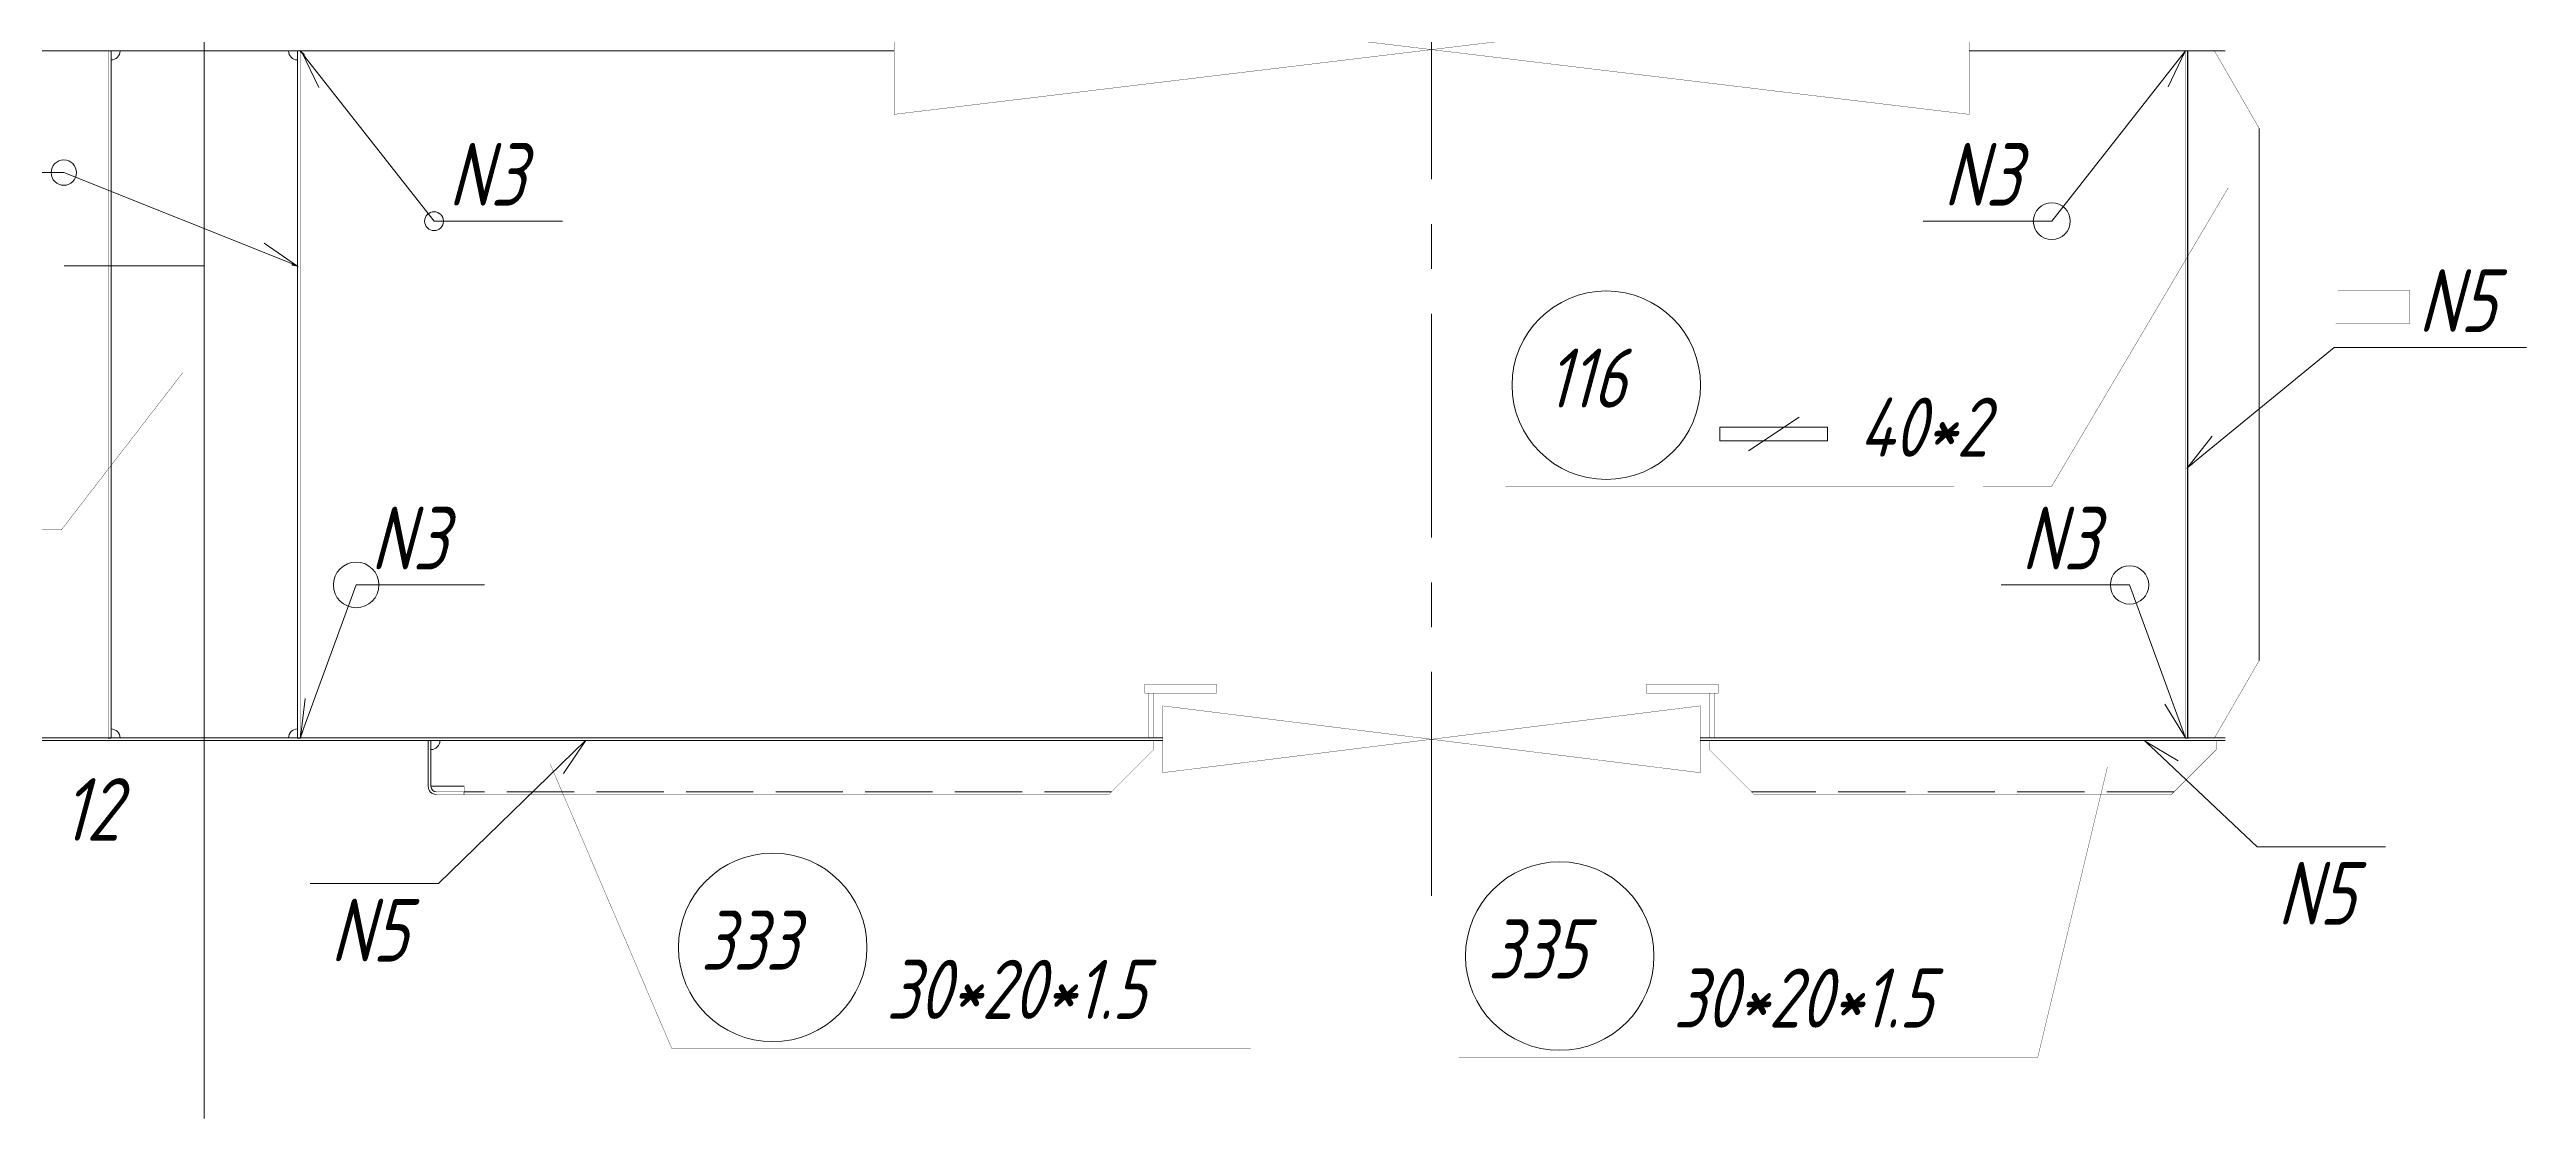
# Model space of a CAD drawing. Header units: millimetres. Extents: x 77380 to 135900, y -26587 to 17301.
# Drawn here: x 132278 to 133660, y 2716 to 3312 of the extents above; entities that cross this region are included whole.
import ezdxf

# ---------------------------------------------------------------- set-up
doc = ezdxf.new("R2010")
doc.units = ezdxf.units.MM
for name, pattern in [('K5LT32768', [0]), ('K5LT32772', [0]), ('K5LT32773', [50, 37.5, -12.5]), ('K5LT32776', [0]), ('K5LT32780', [0]), ('K5LT32781', [0]), ('K5LT32785', [200, 125, -25, 25, -25]), ('K5LT32810', [0]), ('K5LT32835', [0]), ('K5LT_THIN', [0])]:
    doc.linetypes.add(name, pattern=pattern)
doc.styles.add('KTEXTSTYLE', font='GOST_AU.SHX', dxfattribs={"width": 0.96, "height": 5})

# ---------------------------------------------------------------- blocks, each defined once
blk = doc.blocks.new('U312')
at = {"color": 7, "linetype": 'K5LT_THIN', "lineweight": 18}
for p, q in [((131740.8, 17873.7), (131871.3, 17821.6)), ((131871.3, 17821.6), (131867.5, 17823.1))]:
    blk.add_line(p, q, dxfattribs=at)
at = {"color": 7, "linetype": 'K5LT32835', "lineweight": 18}
for p, q in [((131868.3, 17822.1), (131868.2, 17822.1)), ((131868.3, 17822.4), (131868.8, 17822.6)), ((131868.3, 17822.3), (131868.9, 17822.5)), ((131868.3, 17822.2), (131869, 17822.5)), ((131868.3, 17822.1), (131869, 17822.5)), ((131868.5, 17822.1), (131868.3, 17822.4)), ((131868.4, 17822.1), (131868.3, 17822.3)), ((131868.3, 17822.1), (131868.3, 17822.2)), ((131868.4, 17822.6), (131868.5, 17822.7)), ((131868.4, 17822.5), (131868.6, 17822.6)), ((131868.4, 17822.4), (131868.7, 17822.6)), ((131868.6, 17822.1), (131868.4, 17822.6)), ((131868.7, 17822), (131868.4, 17822.6)), ((131868.6, 17822.1), (131868.4, 17822.5)), ((131868.4, 17822.1), (131869.1, 17822.4)), ((131868.5, 17822.7), (131868.5, 17822.7)), ((131868.8, 17822), (131868.5, 17822.7)), ((131868.5, 17822.1), (131869.2, 17822.4)), ((131868.9, 17822), (131868.6, 17822.6)), ((131868.6, 17822.1), (131869.3, 17822.4)), ((131868.9, 17822), (131868.7, 17822.6)), ((131868.7, 17822), (131869.4, 17822.3)), ((131869, 17822), (131868.8, 17822.6)), ((131869.1, 17822), (131868.8, 17822.5)), ((131868.8, 17822), (131869.5, 17822.3)), ((131869.2, 17822), (131868.9, 17822.5)), ((131869.2, 17821.9), (131869, 17822.5)), ((131869, 17822), (131869.5, 17822.3)), ((131869.3, 17821.9), (131869.1, 17822.4)), ((131869.1, 17822), (131869.6, 17822.2)), ((131869.4, 17821.9), (131869.2, 17822.4)), ((131869.2, 17822), (131869.7, 17822.2)), ((131869.5, 17821.9), (131869.3, 17822.4)), ((131869.5, 17821.9), (131869.3, 17822.3)), ((131869.3, 17821.9), (131869.8, 17822.2)), ((131869.6, 17821.9), (131869.4, 17822.3)), ((131869.4, 17821.9), (131869.9, 17822.1)), ((131869.7, 17821.9), (131869.5, 17822.3)), ((131869.5, 17821.9), (131870, 17822.1)), ((131869.8, 17821.8), (131869.6, 17822.2)), ((131869.6, 17821.9), (131870, 17822.1)), ((131869.8, 17821.8), (131869.7, 17822.2)), ((131869.7, 17821.9), (131870.1, 17822)), ((131869.9, 17821.8), (131869.8, 17822.2)), ((131870, 17821.8), (131869.8, 17822.1)), ((131870.1, 17821.8), (131869.9, 17822.1)), ((131869.9, 17821.8), (131870.2, 17822)), ((131870.1, 17821.8), (131870, 17822.1)), ((131870, 17821.8), (131870.3, 17822)), ((131870.2, 17821.8), (131870.1, 17822)), ((131870.1, 17821.8), (131870.4, 17821.9)), ((131870.3, 17821.8), (131870.2, 17822)), ((131870.2, 17821.8), (131870.5, 17821.9)), ((131870.4, 17821.7), (131870.3, 17822)), ((131870.3, 17821.7), (131870.6, 17821.9)), ((131870.4, 17821.7), (131870.3, 17821.9)), ((131870.5, 17821.7), (131870.4, 17821.9)), ((131870.4, 17821.7), (131870.6, 17821.8)), ((131870.6, 17821.7), (131870.5, 17821.9)), ((131870.5, 17821.7), (131870.7, 17821.8)), ((131870.6, 17821.7), (131870.8, 17821.8)), ((131870.7, 17821.7), (131870.6, 17821.8)), ((131870.7, 17821.7), (131870.7, 17821.8)), ((131870.8, 17821.7), (131870.8, 17821.8)), ((131870.8, 17821.7), (131870.9, 17821.7)), ((131870.9, 17821.6), (131870.8, 17821.7)), ((131870.9, 17821.6), (131871, 17821.7)), ((131871, 17821.6), (131870.9, 17821.7)), ((131871, 17821.6), (131871.1, 17821.7)), ((131871, 17821.6), (131871, 17821.7)), ((131871.1, 17821.6), (131871.1, 17821.6)), ((131871.1, 17821.6), (131871.1, 17821.6)), ((131871.2, 17821.6), (131871.2, 17821.6)), ((131871.2, 17821.6), (131871.2, 17821.6))]:
    blk.add_line(p, q, dxfattribs=at)
at = {"color": 7, "linetype": 'K5LT32835', "const_width": 0.18}
blk.add_lwpolyline([(131868.5, 17822.7), (131871.3, 17821.6), (131868.2, 17822.1)], close=True, dxfattribs=at)
blk = doc.blocks.new('U314')
at = {"color": 7, "linetype": 'K5LT_THIN', "lineweight": 18}
for p, q in [((133008, 17776.1), (132926, 17708.9)), ((132926, 17708.9), (132929.1, 17711.4))]:
    blk.add_line(p, q, dxfattribs=at)
at = {"color": 7, "linetype": 'K5LT32835', "lineweight": 18}
for p, q in [((132926.8, 17709.8), (132926.7, 17709.4)), ((132926.8, 17709.9), (132926.8, 17709.5)), ((132926.8, 17709.9), (132927.2, 17709.8)), ((132926.8, 17709.8), (132927.1, 17709.8)), ((132927, 17710), (132926.9, 17709.6)), ((132926.9, 17710), (132926.9, 17709.6)), ((132926.9, 17710), (132927.3, 17709.9)), ((132926.9, 17709.9), (132927.3, 17709.9)), ((132927.1, 17710.1), (132927, 17709.7)), ((132927, 17710.1), (132927.5, 17710)), ((132927, 17710), (132927.4, 17710)), ((132927.1, 17710.2), (132927.1, 17709.7)), ((132927.1, 17710.2), (132927.6, 17710.2)), ((132927.1, 17710.1), (132927.5, 17710.1)), ((132927.3, 17710.4), (132927.2, 17709.8)), ((132927.2, 17710.3), (132927.2, 17709.8)), ((132927.2, 17710.3), (132927.7, 17710.3)), ((132927.2, 17710.3), (132927.7, 17710.2)), ((132927.3, 17710.5), (132927.3, 17709.9)), ((132927.3, 17710.4), (132927.9, 17710.4)), ((132927.3, 17710.4), (132927.8, 17710.3)), ((132927.5, 17710.7), (132927.4, 17710)), ((132927.4, 17710.6), (132927.4, 17710)), ((132927.4, 17710.6), (132928, 17710.5)), ((132927.4, 17710.5), (132928, 17710.4)), ((132927.6, 17710.7), (132927.5, 17710.1)), ((132927.5, 17710.7), (132928.2, 17710.6)), ((132927.5, 17710.6), (132928.1, 17710.6)), ((132927.7, 17710.9), (132927.6, 17710.2)), ((132927.6, 17710.8), (132927.6, 17710.1)), ((132927.6, 17710.8), (132928.3, 17710.7)), ((132927.6, 17710.7), (132928.2, 17710.7)), ((132927.8, 17711), (132927.7, 17710.2)), ((132927.7, 17710.9), (132928.2, 17710.9)), ((132927.7, 17710.9), (132928.3, 17710.8)), ((132927.9, 17711.2), (132927.8, 17710.4)), ((132927.9, 17711.1), (132927.8, 17710.3)), ((132927.8, 17711.1), (132928.1, 17711.1)), ((132927.8, 17711), (132928.1, 17711)), ((132927.8, 17711), (132928.2, 17710.9)), ((132928, 17711.2), (132927.9, 17710.4)), ((132927.9, 17711.2), (132928, 17711.2)), ((132927.9, 17711.2), (132928, 17711.1)), ((132928, 17711.1), (132928, 17710.5)), ((132928.2, 17711), (132928.1, 17710.6)), ((132928.1, 17711), (132928.1, 17710.5)), ((132928.2, 17710.9), (132928.2, 17710.6)), ((132928.3, 17710.8), (132928.3, 17710.8)), ((132928.3, 17710.8), (132928.3, 17710.7)), ((132926, 17708.9), (132926, 17708.9)), ((132926.1, 17709), (132926.1, 17708.9)), ((132926.1, 17709), (132926.1, 17709)), ((132926.1, 17708.9), (132926.1, 17708.9)), ((132926.3, 17709.2), (132926.2, 17709)), ((132926.2, 17709.1), (132926.2, 17709)), ((132926.2, 17709.1), (132926.3, 17709.1)), ((132926.2, 17709), (132926.2, 17709)), ((132926.3, 17709.3), (132926.5, 17709.2)), ((132926.3, 17709.2), (132926.3, 17709.1)), ((132926.3, 17709.2), (132926.4, 17709.2)), ((132926.3, 17709.1), (132926.4, 17709.1)), ((132926.4, 17709.4), (132926.6, 17709.4)), ((132926.4, 17709.3), (132926.4, 17709.2)), ((132926.4, 17709.3), (132926.6, 17709.3)), ((132926.6, 17709.5), (132926.5, 17709.3)), ((132926.5, 17709.5), (132926.8, 17709.5)), ((132926.5, 17709.4), (132926.5, 17709.2)), ((132926.5, 17709.4), (132926.7, 17709.4)), ((132926.6, 17709.6), (132926.6, 17709.3)), ((132926.6, 17709.6), (132926.9, 17709.6)), ((132926.6, 17709.6), (132926.8, 17709.5)), ((132926.7, 17709.7), (132926.7, 17709.4)), ((132926.7, 17709.7), (132927.1, 17709.7)), ((132926.7, 17709.7), (132927, 17709.6))]:
    blk.add_line(p, q, dxfattribs=at)
at = {"color": 7, "linetype": 'K5LT32835', "const_width": 0.18}
blk.add_lwpolyline([(132928.3, 17710.8), (132926, 17708.9), (132928, 17711.2)], close=True, dxfattribs=at)
blk = doc.blocks.new('U320')
at = {"color": 7, "linetype": 'K5LT_THIN', "lineweight": 18}
for p, q in [((131950, 17476.8), (132032.1, 17556.6)), ((132032.1, 17556.6), (132029.2, 17553.8))]:
    blk.add_line(p, q, dxfattribs=at)
at = {"color": 7, "linetype": 'K5LT32835', "lineweight": 18}
for p, q in [((132029.9, 17554.5), (132029.9, 17554.5)), ((132030.6, 17554.5), (132029.9, 17554.5)), ((132030.6, 17554.5), (132029.9, 17554.5)), ((132030, 17554.5), (132030, 17554.6)), ((132030, 17554.4), (132030, 17554.6)), ((132030.7, 17554.6), (132030, 17554.6)), ((132030.5, 17554.4), (132030, 17554.4)), ((132030.1, 17554.3), (132030.1, 17554.7)), ((132030.7, 17554.7), (132030.1, 17554.7)), ((132030.8, 17554.7), (132030.1, 17554.7)), ((132030.5, 17554.3), (132030.1, 17554.4)), ((132030.5, 17554.3), (132030.1, 17554.3)), ((132030.2, 17554.3), (132030.2, 17554.8)), ((132030.2, 17554.2), (132030.2, 17554.8)), ((132030.8, 17554.8), (132030.2, 17554.8)), ((132030.4, 17554.2), (132030.2, 17554.2)), ((132030.3, 17554.1), (132030.4, 17555)), ((132030.3, 17554.1), (132030.3, 17554.9)), ((132030.8, 17554.9), (132030.3, 17554.9)), ((132030.9, 17554.9), (132030.3, 17554.9)), ((132030.4, 17554.2), (132030.3, 17554.2)), ((132030.3, 17554.1), (132030.3, 17554.1)), ((132030.4, 17554.2), (132030.4, 17555)), ((132030.9, 17555), (132030.4, 17555)), ((132030.5, 17554.3), (132030.5, 17555.1)), ((132030.5, 17554.4), (132030.6, 17555.1)), ((132031, 17555.1), (132030.5, 17555.1)), ((132031, 17555), (132030.5, 17555)), ((132030.6, 17554.5), (132030.6, 17555.2)), ((132031.1, 17555.2), (132030.6, 17555.2)), ((132031.1, 17555.2), (132030.6, 17555.2)), ((132030.7, 17554.6), (132030.7, 17555.3)), ((132030.7, 17554.7), (132030.7, 17555.3)), ((132031.2, 17555.3), (132030.7, 17555.3)), ((132030.8, 17554.8), (132030.8, 17555.4)), ((132031.2, 17555.4), (132030.8, 17555.4)), ((132031.2, 17555.4), (132030.8, 17555.4)), ((132030.9, 17554.9), (132030.9, 17555.5)), ((132030.9, 17555), (132030.9, 17555.5)), ((132031.3, 17555.5), (132030.9, 17555.5)), ((132031, 17555.1), (132031, 17555.6)), ((132031.4, 17555.6), (132031, 17555.6)), ((132031.3, 17555.5), (132031, 17555.5)), ((132031.1, 17555.3), (132031.1, 17555.7)), ((132031.4, 17555.7), (132031.1, 17555.7)), ((132031.1, 17555.2), (132031.1, 17555.6)), ((132031.2, 17555.3), (132031.2, 17555.8)), ((132031.5, 17555.8), (132031.2, 17555.8)), ((132031.5, 17555.7), (132031.2, 17555.7)), ((132031.3, 17555.5), (132031.3, 17555.9)), ((132031.5, 17555.9), (132031.3, 17555.9)), ((132031.3, 17555.4), (132031.3, 17555.8)), ((132031.4, 17555.6), (132031.4, 17556)), ((132031.4, 17555.7), (132031.5, 17556)), ((132031.6, 17556), (132031.4, 17556)), ((132031.6, 17555.9), (132031.4, 17555.9)), ((132031.5, 17555.8), (132031.5, 17556.1)), ((132031.7, 17556), (132031.5, 17556.1)), ((132031.7, 17556.1), (132031.5, 17556.1)), ((132031.6, 17556), (132031.6, 17556.2)), ((132031.8, 17556.2), (132031.6, 17556.2)), ((132031.6, 17555.9), (132031.6, 17556.1)), ((132031.7, 17556.1), (132031.7, 17556.3)), ((132031.8, 17556.3), (132031.7, 17556.3)), ((132031.8, 17556.2), (132031.7, 17556.2)), ((132031.8, 17556.3), (132031.8, 17556.4)), ((132031.9, 17556.4), (132031.8, 17556.4)), ((132031.8, 17556.2), (132031.8, 17556.3)), ((132031.9, 17556.4), (132031.9, 17556.5)), ((132032, 17556.5), (132031.9, 17556.5)), ((132031.9, 17556.4), (132031.9, 17556.4)), ((132032, 17556.6), (132032, 17556.6)), ((132032, 17556.6), (132032, 17556.6)), ((132032, 17556.5), (132032, 17556.5))]:
    blk.add_line(p, q, dxfattribs=at)
at = {"color": 7, "linetype": 'K5LT32835', "const_width": 0.18}
blk.add_lwpolyline([(132029.9, 17554.5), (132032.1, 17556.6), (132030.3, 17554.1)], close=True, dxfattribs=at)
blk = doc.blocks.new('U321')
at = {"color": 7, "linetype": 'K5LT32835', "lineweight": 18}
for p, q in [((132902.1, 17556.6), (132902.1, 17556.6)), ((132902.1, 17556.6), (132902.1, 17556.6)), ((132902.3, 17556.5), (132902.2, 17556.5)), ((132902.2, 17556.5), (132902.2, 17556.5)), ((132902.2, 17556.5), (132902.2, 17556.5)), ((132902.3, 17556.5), (132902.3, 17556.4)), ((132902.3, 17556.5), (132902.3, 17556.4)), ((132902.4, 17556.4), (132902.3, 17556.4)), ((132902.4, 17556.4), (132902.4, 17556.3)), ((132902.6, 17556.3), (132902.4, 17556.3)), ((132902.5, 17556.3), (132902.4, 17556.3)), ((132902.5, 17556.4), (132902.5, 17556.2)), ((132902.5, 17556.3), (132902.5, 17556.2)), ((132902.7, 17556.2), (132902.5, 17556.2)), ((132902.6, 17556.3), (132902.6, 17556.1)), ((132902.8, 17556.2), (132902.6, 17556.2)), ((132902.9, 17556.1), (132902.6, 17556.1)), ((132902.7, 17556.2), (132902.7, 17556)), ((132902.7, 17556.2), (132902.7, 17556.1)), ((132903, 17556), (132902.7, 17556)), ((132902.8, 17556.2), (132902.8, 17555.9)), ((132902.8, 17556.1), (132902.9, 17555.9)), ((132903.1, 17556), (132902.8, 17556)), ((132903.2, 17555.9), (132902.8, 17555.9)), ((132902.9, 17556.1), (132902.9, 17555.8)), ((132903.3, 17555.9), (132902.9, 17555.8)), ((132903, 17556), (132903.1, 17555.7)), ((132903, 17556), (132903, 17555.8)), ((132903.4, 17555.8), (132903, 17555.8)), ((132903.5, 17555.7), (132903, 17555.7)), ((132903.1, 17556), (132903.1, 17555.6)), ((132903.6, 17555.7), (132903.1, 17555.7)), ((132903.7, 17555.6), (132903.1, 17555.6)), ((132903.2, 17555.9), (132903.2, 17555.5)), ((132903.2, 17555.9), (132903.2, 17555.6)), ((132903.8, 17555.6), (132903.2, 17555.5)), ((132903.3, 17555.8), (132903.3, 17555.4)), ((132903.9, 17555.5), (132903.3, 17555.5)), ((132904, 17555.4), (132903.3, 17555.4)), ((132903.4, 17555.8), (132903.4, 17555.3)), ((132903.4, 17555.8), (132903.4, 17555.4)), ((132904.1, 17555.4), (132903.4, 17555.4)), ((132903.5, 17555.7), (132903.5, 17555.3)), ((132904.3, 17555.3), (132903.5, 17555.2)), ((132904.2, 17555.3), (132903.5, 17555.3)), ((132903.6, 17555.7), (132903.6, 17555.2)), ((132903.6, 17555.6), (132903.6, 17555.1)), ((132904.3, 17555.2), (132903.6, 17555.2)), ((132903.7, 17555.6), (132903.7, 17555.1)), ((132904.5, 17555.1), (132903.7, 17555)), ((132904.4, 17555.1), (132903.7, 17555.1)), ((132903.8, 17555.6), (132903.8, 17555)), ((132903.8, 17555.5), (132903.8, 17555)), ((132904.6, 17555), (132903.8, 17555)), ((132903.9, 17555.5), (132903.9, 17554.9)), ((132903.9, 17555.4), (132904, 17554.8)), ((132904.6, 17554.9), (132903.9, 17554.9)), ((132904.6, 17554.9), (132903.9, 17554.9)), ((132904, 17555.4), (132904, 17554.8)), ((132904.5, 17554.8), (132904, 17554.8)), ((132904.1, 17555.4), (132904.1, 17554.7)), ((132904.1, 17555.3), (132904.2, 17554.6)), ((132904.4, 17554.8), (132904.1, 17554.7)), ((132904.4, 17554.7), (132904.1, 17554.7)), ((132904.2, 17555.3), (132904.2, 17554.6)), ((132904.3, 17554.6), (132904.2, 17554.6)), ((132904.3, 17555.2), (132904.4, 17554.7)), ((132904.3, 17555.2), (132904.3, 17554.6)), ((132904.3, 17554.6), (132904.3, 17554.6)), ((132904.4, 17555.2), (132904.4, 17554.7)), ((132904.5, 17555.1), (132904.5, 17554.9)), ((132904.5, 17555.1), (132904.5, 17554.8)), ((132904.6, 17555), (132904.6, 17554.9)), ((132904.7, 17555), (132904.7, 17555))]:
    blk.add_line(p, q, dxfattribs=at)
at = {"color": 7, "linetype": 'K5LT_THIN', "lineweight": 18}
for p, q in [((132902.1, 17556.6), (132905, 17553.9)), ((132965.1, 17497.4), (132902.1, 17556.6))]:
    blk.add_line(p, q, dxfattribs=at)
at = {"color": 7, "linetype": 'K5LT32835', "const_width": 0.18}
blk.add_lwpolyline([(132904.3, 17554.6), (132902.1, 17556.6), (132904.7, 17555)], close=True, dxfattribs=at)
blk = doc.blocks.new('U330')
at = {"color": 7, "linetype": 'K5LT_THIN', "lineweight": 18}
for p, q in [((132893.8, 17643.5), (132925, 17558.1)), ((132925, 17558.1), (132923.7, 17561.9))]:
    blk.add_line(p, q, dxfattribs=at)
at = {"color": 7, "linetype": 'K5LT32835', "lineweight": 18}
for p, q in [((132923.5, 17560.6), (132923.6, 17560.8)), ((132923.5, 17560.6), (132923.6, 17560.8)), ((132923.5, 17560.7), (132924.2, 17560.4)), ((132923.5, 17560.7), (132924.2, 17560.3)), ((132923.5, 17560.7), (132923.5, 17560.7)), ((132923.5, 17560.6), (132924.3, 17560.3)), ((132923.6, 17560.5), (132923.8, 17560.9)), ((132923.6, 17560.8), (132924.2, 17560.5)), ((132923.6, 17560.5), (132923.7, 17560.8)), ((132923.6, 17560.5), (132924.3, 17560.2)), ((132923.7, 17560.4), (132923.9, 17560.9)), ((132923.7, 17560.3), (132924, 17560.9)), ((132923.7, 17560.3), (132924, 17560.9)), ((132923.7, 17560.8), (132924.1, 17560.6)), ((132923.7, 17560.4), (132924.3, 17560.1)), ((132923.7, 17560.3), (132924.4, 17560)), ((132923.8, 17560.9), (132924.1, 17560.8)), ((132923.8, 17560.8), (132924.1, 17560.7)), ((132923.8, 17560.2), (132924.1, 17560.8)), ((132923.8, 17560.1), (132924.1, 17560.7)), ((132923.8, 17560.2), (132924.4, 17559.9)), ((132923.8, 17560.1), (132924.4, 17559.8)), ((132923.9, 17560.9), (132924, 17560.8)), ((132923.9, 17560.1), (132924.1, 17560.6)), ((132923.9, 17560), (132924.2, 17560.6)), ((132923.9, 17559.9), (132924.2, 17560.5)), ((132923.9, 17560), (132924.4, 17559.7)), ((132924, 17560.9), (132924, 17560.9)), ((132924, 17559.9), (132924.2, 17560.4)), ((132924, 17559.8), (132924.2, 17560.3)), ((132924, 17559.9), (132924.5, 17559.7)), ((132924, 17559.8), (132924.5, 17559.6)), ((132924.1, 17559.7), (132924.3, 17560.2)), ((132924.1, 17559.7), (132924.3, 17560.1)), ((132924.1, 17559.6), (132924.3, 17560)), ((132924.1, 17559.7), (132924.5, 17559.5)), ((132924.1, 17559.6), (132924.6, 17559.4)), ((132924.2, 17559.5), (132924.4, 17560)), ((132924.2, 17559.5), (132924.4, 17559.9)), ((132924.2, 17559.5), (132924.6, 17559.3)), ((132924.2, 17559.4), (132924.6, 17559.2)), ((132924.3, 17559.4), (132924.4, 17559.8)), ((132924.3, 17559.3), (132924.5, 17559.7)), ((132924.3, 17559.3), (132924.5, 17559.6)), ((132924.3, 17559.3), (132924.7, 17559.2)), ((132924.4, 17559.2), (132924.5, 17559.5)), ((132924.4, 17559.1), (132924.6, 17559.5)), ((132924.4, 17559.2), (132924.7, 17559.1)), ((132924.4, 17559.1), (132924.7, 17559)), ((132924.5, 17559.1), (132924.6, 17559.4)), ((132924.5, 17559), (132924.6, 17559.3)), ((132924.5, 17559), (132924.6, 17559.2)), ((132924.5, 17559), (132924.8, 17558.9)), ((132924.5, 17558.9), (132924.8, 17558.8)), ((132924.6, 17558.9), (132924.7, 17559.1)), ((132924.6, 17558.8), (132924.7, 17559)), ((132924.6, 17558.8), (132924.8, 17558.7)), ((132924.7, 17558.8), (132924.7, 17558.9)), ((132924.7, 17558.7), (132924.8, 17558.9)), ((132924.7, 17558.6), (132924.8, 17558.8)), ((132924.7, 17558.7), (132924.8, 17558.7)), ((132924.7, 17558.6), (132924.9, 17558.6)), ((132924.8, 17558.6), (132924.8, 17558.7)), ((132924.8, 17558.5), (132924.9, 17558.6)), ((132924.8, 17558.5), (132924.9, 17558.5)), ((132924.8, 17558.4), (132924.9, 17558.4)), ((132924.8, 17558.4), (132924.9, 17558.5)), ((132924.9, 17558.4), (132924.9, 17558.4)), ((132924.9, 17558.3), (132925, 17558.4)), ((132924.9, 17558.3), (132925, 17558.3)), ((132925, 17558.2), (132925, 17558.3)), ((132925, 17558.2), (132925, 17558.2)), ((132925, 17558.2), (132925, 17558.2)), ((132925, 17558.1), (132925, 17558.1))]:
    blk.add_line(p, q, dxfattribs=at)
at = {"color": 7, "linetype": 'K5LT32835', "const_width": 0.18}
blk.add_lwpolyline([(132924, 17560.9), (132925, 17558.1), (132923.5, 17560.7)], close=True, dxfattribs=at)
blk = doc.blocks.new('U331')
at = {"color": 7, "linetype": 'K5LT_THIN', "lineweight": 18}
for p, q in [((132850.4, 17846.6), (132925, 17941.6)), ((132925, 17941.6), (132922.6, 17938.5))]:
    blk.add_line(p, q, dxfattribs=at)
at = {"color": 7, "linetype": 'K5LT32835', "lineweight": 18}
for p, q in [((132923.9, 17939.4), (132923.2, 17939.3)), ((132923.2, 17939.3), (132923.2, 17939.3)), ((132923.3, 17939.2), (132923.2, 17939.3)), ((132923.9, 17939.3), (132923.2, 17939.2)), ((132924, 17939.5), (132923.3, 17939.4)), ((132923.3, 17939.1), (132923.3, 17939.4)), ((132923.9, 17939.4), (132923.3, 17939.4)), ((132923.8, 17939.2), (132923.3, 17939.2)), ((132924, 17939.6), (132923.4, 17939.5)), ((132924.1, 17939.6), (132923.4, 17939.6)), ((132923.4, 17939.1), (132923.4, 17939.5)), ((132923.5, 17939), (132923.4, 17939.5)), ((132923.8, 17939.2), (132923.4, 17939.1)), ((132923.8, 17939.1), (132923.4, 17939.1)), ((132923.6, 17938.9), (132923.5, 17939.7)), ((132924.1, 17939.7), (132923.5, 17939.6)), ((132923.5, 17939), (132923.5, 17939.6)), ((132923.7, 17939), (132923.5, 17939)), ((132923.7, 17939), (132923.6, 17939.8)), ((132924.1, 17939.8), (132923.6, 17939.7)), ((132924.2, 17939.8), (132923.6, 17939.8)), ((132923.7, 17938.9), (132923.6, 17939.7)), ((132923.7, 17939), (132923.6, 17938.9)), ((132923.8, 17939.2), (132923.7, 17940)), ((132924.2, 17940), (132923.7, 17939.9)), ((132923.8, 17939.1), (132923.7, 17939.9)), ((132924.2, 17939.9), (132923.7, 17939.8)), ((132923.7, 17938.9), (132923.7, 17938.9)), ((132924.3, 17940.1), (132923.8, 17940.1)), ((132923.9, 17939.3), (132923.8, 17940)), ((132924.3, 17940), (132923.8, 17940)), ((132924.4, 17940.3), (132923.9, 17940.2)), ((132924, 17939.5), (132923.9, 17940.2)), ((132924.3, 17940.2), (132923.9, 17940.1)), ((132923.9, 17939.4), (132923.9, 17940.1)), ((132924.1, 17939.7), (132924, 17940.3)), ((132924.4, 17940.3), (132924, 17940.3)), ((132924, 17939.6), (132924, 17940.2)), ((132924.2, 17939.9), (132924.1, 17940.5)), ((132924.5, 17940.5), (132924.1, 17940.4)), ((132924.1, 17939.8), (132924.1, 17940.4)), ((132924.4, 17940.4), (132924.1, 17940.3)), ((132924.3, 17940.1), (132924.2, 17940.6)), ((132924.5, 17940.6), (132924.2, 17940.6)), ((132924.3, 17940), (132924.2, 17940.5)), ((132924.5, 17940.5), (132924.2, 17940.5)), ((132924.4, 17940.2), (132924.3, 17940.7)), ((132924.6, 17940.7), (132924.3, 17940.6)), ((132924.6, 17940.7), (132924.3, 17940.7)), ((132924.7, 17940.9), (132924.4, 17940.8)), ((132924.5, 17940.4), (132924.4, 17940.8)), ((132924.6, 17940.8), (132924.4, 17940.8)), ((132924.4, 17940.3), (132924.4, 17940.7)), ((132924.5, 17940.5), (132924.5, 17940.9)), ((132924.6, 17940.7), (132924.5, 17940.9)), ((132924.7, 17940.9), (132924.5, 17940.9)), ((132924.7, 17940.9), (132924.6, 17941.1)), ((132924.8, 17941.1), (132924.6, 17941)), ((132924.6, 17940.8), (132924.6, 17941)), ((132924.7, 17941), (132924.6, 17941)), ((132924.7, 17941), (132924.7, 17941.2)), ((132924.8, 17941.1), (132924.7, 17941.2)), ((132924.8, 17941.2), (132924.7, 17941.2)), ((132924.8, 17941.1), (132924.7, 17941.1)), ((132924.8, 17941.2), (132924.8, 17941.3)), ((132924.9, 17941.3), (132924.8, 17941.3)), ((132924.9, 17941.3), (132924.8, 17941.3)), ((132925, 17941.5), (132924.9, 17941.5)), ((132924.9, 17941.3), (132924.9, 17941.4)), ((132924.9, 17941.4), (132924.9, 17941.4)), ((132924.9, 17941.4), (132924.9, 17941.4)), ((132925, 17941.6), (132925, 17941.6)), ((132925, 17941.5), (132925, 17941.5)), ((132925, 17941.5), (132925, 17941.5))]:
    blk.add_line(p, q, dxfattribs=at)
at = {"color": 7, "linetype": 'K5LT32835', "const_width": 0.18}
blk.add_lwpolyline([(132923.2, 17939.3), (132925, 17941.6), (132923.7, 17938.9)], close=True, dxfattribs=at)
blk = doc.blocks.new('U332')
at = {"color": 7, "linetype": 'K5LT_THIN', "lineweight": 18}
for p, q in [((131904, 17643.5), (131872.8, 17558.1)), ((131872.8, 17558.1), (131874.2, 17561.9))]:
    blk.add_line(p, q, dxfattribs=at)
at = {"color": 7, "linetype": 'K5LT32835', "lineweight": 18}
for p, q in [((131872.9, 17558.8), (131873.1, 17558.9)), ((131872.9, 17558.7), (131873.1, 17558.8)), ((131872.9, 17558.7), (131873, 17558.6)), ((131872.9, 17558.6), (131873.1, 17558.7)), ((131872.9, 17558.6), (131873, 17558.5)), ((131872.9, 17558.6), (131873, 17558.6)), ((131872.9, 17558.5), (131872.9, 17558.4)), ((131872.9, 17558.5), (131873, 17558.5)), ((131872.9, 17558.4), (131872.9, 17558.3)), ((131872.9, 17558.4), (131873, 17558.4)), ((131872.9, 17558.3), (131872.9, 17558.4)), ((131872.9, 17558.3), (131872.9, 17558.2)), ((131872.9, 17558.3), (131872.9, 17558.3)), ((131872.9, 17558.2), (131872.9, 17558.1)), ((131872.9, 17558.2), (131872.9, 17558.2)), ((131873, 17559.4), (131873.4, 17559.5)), ((131873, 17559.3), (131873.3, 17559.5)), ((131873, 17559.4), (131873.2, 17559.1)), ((131873, 17559.2), (131873.3, 17559.4)), ((131873, 17559.3), (131873.2, 17559)), ((131873, 17559.2), (131873.3, 17559.3)), ((131873, 17559.2), (131873.1, 17558.9)), ((131873, 17559.1), (131873.2, 17559.2)), ((131873, 17559.1), (131873.1, 17558.8)), ((131873, 17559), (131873.2, 17559.1)), ((131873, 17558.9), (131873.2, 17559)), ((131873, 17558.9), (131873.1, 17558.7)), ((131873, 17558.9), (131873.2, 17558.9)), ((131873, 17558.8), (131873, 17558.7)), ((131873.1, 17560.1), (131873.6, 17560.3)), ((131873.1, 17560), (131873.6, 17560.2)), ((131873.1, 17560.1), (131873.4, 17559.6)), ((131873.1, 17559.9), (131873.6, 17560.1)), ((131873.1, 17560), (131873.3, 17559.5)), ((131873.1, 17559.8), (131873.6, 17560)), ((131873.1, 17559.8), (131873.5, 17560)), ((131873.1, 17559.9), (131873.3, 17559.4)), ((131873.1, 17559.7), (131873.5, 17559.9)), ((131873.1, 17559.6), (131873.5, 17559.8)), ((131873.1, 17559.7), (131873.3, 17559.3)), ((131873.1, 17559.5), (131873.4, 17559.7)), ((131873.1, 17559.6), (131873.3, 17559.2)), ((131873.1, 17559.5), (131873.4, 17559.6)), ((131873.1, 17559.5), (131873.2, 17559.2)), ((131873.2, 17560.7), (131873.7, 17561)), ((131873.2, 17560.7), (131873.8, 17560.9)), ((131873.2, 17560.6), (131873.9, 17560.9)), ((131873.2, 17560.5), (131873.8, 17560.8)), ((131873.2, 17560.4), (131873.8, 17560.7)), ((131873.2, 17560.6), (131873.5, 17560)), ((131873.2, 17560.4), (131873.8, 17560.6)), ((131873.2, 17560.3), (131873.7, 17560.6)), ((131873.2, 17560.5), (131873.5, 17559.9)), ((131873.2, 17560.2), (131873.7, 17560.5)), ((131873.2, 17560.4), (131873.5, 17559.8)), ((131873.2, 17560.1), (131873.7, 17560.4)), ((131873.2, 17560.3), (131873.4, 17559.7)), ((131873.2, 17560.2), (131873.4, 17559.7)), ((131873.3, 17561.1), (131873.7, 17560.3)), ((131873.3, 17561.1), (131873.3, 17561.1)), ((131873.3, 17561), (131873.4, 17561.1)), ((131873.3, 17561), (131873.5, 17561.1)), ((131873.3, 17561), (131873.6, 17560.3)), ((131873.3, 17560.9), (131873.6, 17561)), ((131873.3, 17560.8), (131873.7, 17561)), ((131873.3, 17560.9), (131873.6, 17560.2)), ((131873.3, 17560.8), (131873.6, 17560.1)), ((131873.4, 17561.1), (131873.7, 17560.4)), ((131873.5, 17561.1), (131873.7, 17560.6)), ((131873.5, 17561.1), (131873.7, 17560.5)), ((131873.6, 17561), (131873.8, 17560.7)), ((131873.7, 17561), (131873.8, 17560.8)), ((131873.8, 17561), (131873.8, 17560.8)), ((131873.9, 17560.9), (131873.9, 17560.9))]:
    blk.add_line(p, q, dxfattribs=at)
at = {"color": 7, "linetype": 'K5LT32835', "const_width": 0.18}
blk.add_lwpolyline([(131873.9, 17560.9), (131872.8, 17558.1), (131873.3, 17561.1)], close=True, dxfattribs=at)
blk = doc.blocks.new('U333')
at = {"color": 7, "linetype": 'K5LT_THIN', "lineweight": 18}
for p, q in [((131872.8, 17941.6), (131875.3, 17938.5)), ((131947.5, 17846.6), (131872.8, 17941.6))]:
    blk.add_line(p, q, dxfattribs=at)
at = {"color": 7, "linetype": 'K5LT32835', "lineweight": 18}
for p, q in [((131872.9, 17941.6), (131872.9, 17941.6)), ((131872.9, 17941.6), (131872.9, 17941.5)), ((131873, 17941.5), (131872.9, 17941.5)), ((131873, 17941.5), (131873, 17941.4)), ((131873, 17941.5), (131873, 17941.5)), ((131873.1, 17941.4), (131873, 17941.4)), ((131873.1, 17941.4), (131873, 17941.4)), ((131873.1, 17941.4), (131873.1, 17941.3)), ((131873.1, 17941.4), (131873.1, 17941.3)), ((131873.2, 17941.3), (131873.1, 17941.3)), ((131873.3, 17941.2), (131873.1, 17941.2)), ((131873.2, 17941.3), (131873.2, 17941.1)), ((131873.2, 17941.3), (131873.2, 17941.2)), ((131873.4, 17941.1), (131873.2, 17941.2)), ((131873.4, 17941.2), (131873.3, 17941)), ((131873.3, 17941.2), (131873.3, 17941)), ((131873.5, 17941.1), (131873.3, 17941.1)), ((131873.6, 17941), (131873.3, 17941)), ((131873.4, 17941.1), (131873.4, 17940.9)), ((131873.7, 17940.8), (131873.4, 17940.9)), ((131873.7, 17940.9), (131873.4, 17940.9)), ((131873.5, 17941.1), (131873.5, 17940.8)), ((131873.5, 17941), (131873.5, 17940.8)), ((131873.8, 17940.8), (131873.5, 17940.8)), ((131873.9, 17940.7), (131873.5, 17940.7)), ((131873.6, 17941), (131873.6, 17940.7)), ((131873.7, 17940.9), (131873.6, 17940.6)), ((131874, 17940.6), (131873.6, 17940.7)), ((131874.1, 17940.5), (131873.6, 17940.6)), ((131873.7, 17940.9), (131873.7, 17940.6)), ((131873.8, 17940.8), (131873.7, 17940.5)), ((131874.2, 17940.5), (131873.7, 17940.5)), ((131873.8, 17940.8), (131873.8, 17940.4)), ((131873.9, 17940.7), (131873.8, 17940.3)), ((131874.3, 17940.4), (131873.8, 17940.5)), ((131874.4, 17940.3), (131873.8, 17940.4)), ((131873.9, 17940.7), (131873.9, 17940.3)), ((131874, 17940.6), (131873.9, 17940.2)), ((131874.4, 17940.2), (131873.9, 17940.3)), ((131874.5, 17940.2), (131873.9, 17940.2)), ((131874.1, 17940.6), (131874, 17940.1)), ((131874.6, 17940.1), (131874, 17940.2)), ((131874.7, 17940), (131874, 17940.1)), ((131874.2, 17940.5), (131874.1, 17940)), ((131874.1, 17940.5), (131874.1, 17940.1)), ((131874.9, 17939.9), (131874.1, 17940)), ((131874.8, 17939.9), (131874.1, 17940)), ((131874.3, 17940.4), (131874.2, 17939.8)), ((131874.2, 17940.4), (131874.2, 17939.9)), ((131875, 17939.8), (131874.2, 17939.9)), ((131874.4, 17940.3), (131874.3, 17939.7)), ((131874.3, 17940.3), (131874.3, 17939.8)), ((131875.1, 17939.7), (131874.3, 17939.8)), ((131875.1, 17939.6), (131874.3, 17939.7)), ((131874.5, 17940.2), (131874.4, 17939.6)), ((131874.5, 17940.2), (131874.4, 17939.6)), ((131875.1, 17939.6), (131874.4, 17939.7)), ((131875.1, 17939.5), (131874.4, 17939.6)), ((131874.6, 17940.1), (131874.5, 17939.5)), ((131874.9, 17939.4), (131874.5, 17939.5)), ((131875, 17939.5), (131874.5, 17939.5)), ((131874.6, 17940.1), (131874.6, 17939.4)), ((131874.7, 17940), (131874.6, 17939.4)), ((131874.8, 17939.4), (131874.6, 17939.4)), ((131874.8, 17939.3), (131874.6, 17939.3)), ((131874.8, 17940), (131874.7, 17939.3)), ((131874.8, 17939.9), (131874.7, 17939.3)), ((131874.7, 17939.3), (131874.7, 17939.3)), ((131874.9, 17939.9), (131874.8, 17939.3)), ((131875, 17939.8), (131874.9, 17939.4)), ((131874.9, 17939.8), (131874.9, 17939.4)), ((131875, 17939.7), (131875, 17939.5)), ((131875.1, 17939.7), (131875.1, 17939.6)), ((131875.2, 17939.6), (131875.2, 17939.6))]:
    blk.add_line(p, q, dxfattribs=at)
at = {"color": 7, "linetype": 'K5LT32835', "const_width": 0.18}
blk.add_lwpolyline([(131874.7, 17939.3), (131872.8, 17941.6), (131875.2, 17939.6)], close=True, dxfattribs=at)

msp = doc.modelspace()

# ---------------------------------------------------------------- linework, layer by layer
at = {"color": 1, "linetype": 'K5LT32772', "lineweight": 18, "true_color": 0xff0000}
for p, q in [((132364.297, 3511.361), (132364.297, 2715.666)), ((133471.297, 3311.599), (133471.297, 2928.099)), ((133511.297, 2971.401), (133511.297, 3268.298)), ((133270.367, 3101.523), (133210.25, 3101.523)), ((133210.25, 3101.523), (133210.25, 3094.009)), ((133226.218, 3088.373), (133254.398, 3107.159)), ((133270.367, 3094.009), (133270.367, 3101.523)), ((133210.25, 3094.009), (133270.367, 3094.009)), ((132509.296, 2901.099), (132490.796, 2901.099))]:
    msp.add_line(p, q, dxfattribs=at)
at = {"color": 1, "linetype": 'K5LT32785', "lineweight": 18, "true_color": 0xff0000}
msp.add_line((133049.296, 2839.932), (133049.296, 3353.477), dxfattribs=at)
at = {"color": 3, "linetype": 'K5LT32768', "lineweight": 18, "true_color": 0x00ff00}
for p, q in [((132749.297, 3311.599), (131979.296, 3311.599)), ((132416.297, 3311.599), (132312.296, 3311.599)), ((132312.296, 3311.599), (132312.296, 2928.099)), ((132416.297, 2928.099), (132416.297, 3311.599)), ((133492.31, 3311.599), (133349.297, 3311.599)), ((132899.296, 2928.099), (131829.297, 2928.099)), ((132899.296, 2926.599), (131829.297, 2926.599)), ((132312.296, 2928.099), (132416.297, 2928.099)), ((132489.297, 2901.045), (132489.297, 2926.599)), ((132490.796, 2901.099), (132490.796, 2926.599)), ((132490.796, 2926.599), (132894.297, 2926.599)), ((132490.796, 2901.045), (132490.796, 2926.599)), ((133492.31, 2928.099), (133199.296, 2928.099)), ((133492.31, 2926.599), (133199.296, 2926.599)), ((133204.296, 2926.599), (133487.296, 2926.599))]:
    msp.add_line(p, q, dxfattribs=at)
at = {"color": 7, "linetype": 'K5LT_THIN', "lineweight": 18}
for p, q in [((132418.708, 3310.9), (132428.317, 3291.109)), ((133469.992, 3311.399), (133460.379, 3291.61)), ((132415.847, 3191.742), (132397.797, 3204.32)), ((133471.473, 3079.18), (133484.945, 3096.572)), ((132417.933, 2928.217), (132420.517, 2950.065)), ((133470.064, 2928.178), (133458.533, 2946.914)), ((132577.019, 2926.478), (132564.754, 2908.213)), ((133447.182, 2926.542), (133466.057, 2915.239))]:
    msp.add_line(p, q, dxfattribs=at)
at = {"color": 7, "linetype": 'K5LT32780', "lineweight": 18}
for p, q in [((132285.885, 3243.671), (132214.204, 3243.671)), ((132492.535, 3216.565), (132564.216, 3216.565)), ((133395.449, 3216.565), (133323.767, 3216.565)), ((133553.078, 3146.08), (133660.422, 3146.08)), ((132449.091, 3013.5), (132520.772, 3013.5)), ((133438.892, 3013.5), (133367.211, 3013.5)), ((133581.811, 2867.364), (133510.129, 2867.364)), ((132495.085, 2846.799), (132423.403, 2846.799))]:
    msp.add_line(p, q, dxfattribs=at)
at = {"color": 1, "linetype": 'K5LT32781', "lineweight": 0, "true_color": 0xff0000}
for p, q in [((132364.297, 3191.599), (132286.172, 3191.599)), ((132364.297, 2926.599), (132317.422, 2926.599))]:
    msp.add_line(p, q, dxfattribs=at)
at = {"color": 1, "linetype": 'K5LT32773', "lineweight": 18, "true_color": 0xff0000}
for p, q in [((132870.742, 2898.044), (132509.296, 2898.044)), ((133463.741, 2898.044), (133227.851, 2898.044))]:
    msp.add_line(p, q, dxfattribs=at)
at = {"color": 7, "linetype": 'K5LT32780', "const_width": 0.18}
for points in [[(132749.297, 3276.198), (132749.297, 3348.5), (133349.297, 3276.198), (133349.297, 3348.5)], [(132899.296, 2908.691), (132899.296, 2945.993), (133199.296, 2908.691), (133199.296, 2945.993)]]:
    msp.add_lwpolyline(points, close=True, dxfattribs=at)
at = {"color": 4, "linetype": 'K5LT32810', "true_color": 0x00ffff, "const_width": 0.18}
for points in [[(132310.703, 3311.599), (132310.703, 2927.599), (132312.211, 2927.599), (132312.211, 3311.599)], [(132417.89, 3311.599), (132417.89, 2927.599), (132416.382, 2927.599), (132416.382, 3311.599)], [(133470.093, 3311.599), (133470.093, 2927.599), (133471.61, 2927.599), (133471.61, 3311.599)]]:
    msp.add_lwpolyline(points, dxfattribs=at)
at = {"color": 1, "linetype": 'K5LT32772', "true_color": 0xff0000, "const_width": 0.18}
for points in [[(133471.297, 3311.599), (133486.297, 3311.599), (133511.297, 3268.298)], [(133090.485, 3068.647), (133395.415, 3068.532), (133493.931, 3235.17)], [(132110.22, 3044.27), (132284.554, 3044.27), (132352.328, 3132.066)], [(133471.297, 2928.099), (133486.297, 2928.099), (133511.297, 2971.401)], [(132894.297, 2926.599), (132894.297, 2921.599), (132873.797, 2901.099)], [(133224.796, 2901.099), (133204.296, 2921.599), (133204.296, 2926.599)], [(133487.296, 2926.599), (133487.296, 2921.599), (133466.796, 2901.099)], [(132948.419, 2754.808), (132625.192, 2754.808), (132557.242, 2913.835)], [(133064.455, 2749.962), (133387.682, 2749.962), (133426.519, 2911.845)], [(132493.796, 2896.544), (132509.241, 2896.544), (132509.241, 2898.044), (132493.796, 2898.044)], [(132873.797, 2901.099), (132869.242, 2896.544), (132509.296, 2896.544), (132509.296, 2901.099)], [(133466.796, 2901.099), (133462.241, 2896.544), (133229.351, 2896.544), (133224.796, 2901.099)]]:
    msp.add_lwpolyline(points, dxfattribs=at)
at = {"color": 7, "linetype": 'K5LT32780', "const_width": 0.18}
msp.add_lwpolyline([(133555.024, 3177.931), (133595.284, 3177.931), (133595.284, 3159.488), (133553.982, 3159.488)], dxfattribs=at)
at = {"color": 3, "linetype": 'K5LT32768', "true_color": 0x00ff00, "const_width": 0.18}
for points in [[(132929.295, 2958.099), (132889.297, 2958.099), (132889.297, 2953.099), (132929.295, 2953.099)], [(133209.296, 2958.099), (133169.296, 2958.099), (133169.296, 2953.099), (133209.296, 2953.099)]]:
    msp.add_lwpolyline(points, close=True, dxfattribs=at)
at = {"color": 6, "linetype": 'K5LT32776', "true_color": 0xff00ff, "const_width": 0.18}
for points in [[(132891.297, 2928.099), (132891.297, 2953.099), (132894.297, 2953.099), (132894.297, 2928.099)], [(132891.297, 2928.099), (132891.297, 2953.099), (132894.297, 2953.099), (132894.297, 2928.099)], [(133207.296, 2928.099), (133207.296, 2953.099), (133204.296, 2953.099), (133204.296, 2928.099)], [(133207.296, 2928.099), (133207.296, 2953.099), (133204.296, 2953.099), (133204.296, 2928.099)]]:
    msp.add_lwpolyline(points, dxfattribs=at)
at = {"color": 7, "linetype": 'K5LT32780', "lineweight": 18}
for centre, radius in [((132285.885, 3243.671), 7.081), ((132492.535, 3216.565), 5.269), ((133395.449, 3216.565), 10.28), ((132449.091, 3013.5), 12.714), ((133438.892, 3013.5), 10.724)]:
    msp.add_circle(centre, radius, dxfattribs=at)
at = {"color": 1, "linetype": 'K5LT32772', "lineweight": 18, "true_color": 0xff0000}
for centre in [(133146.844, 3125.006), (132681.552, 2811.168), (133120.815, 2806.322)]:
    msp.add_circle(centre, 52.603, dxfattribs=at)
at = {"color": 3, "linetype": 'K5LT32768', "lineweight": 18, "true_color": 0x00ff00}
for centre, radius, start, end in [((132312.296, 3311.599), 5.001, 270.002472, 359.997528), ((132416.297, 3311.599), 5.001, 180.002472, 269.997528), ((132312.296, 2928.098), 5.001, 0.002472, 89.997528), ((132416.297, 2928.098), 5.001, 90.002473, 179.997528), ((132490.796, 2926.6), 5, 269.998749, 359.996887), ((132493.796, 2901.045), 4.5, 179.997643, 269.997498), ((132493.796, 2901.045), 3, 179.997292, 269.995422)]:
    msp.add_arc(centre, radius, start, end, dxfattribs=at)

# ---------------------------------------------------------------- block references
for name in ['U333', 'U331', 'U312', 'U314', 'U332', 'U330', 'U320', 'U321']:
    msp.add_blockref(name, (545.046, -14630.011))

# ---------------------------------------------------------------- texts
at = {"color": 7, "char_height": 2.5, "attachment_point": 1, "style": 'KTEXTSTYLE'}
for s, insert in [('\\H3.5;\\W0.965;\\Q15;\\Q15;\\H35.00;N3', (132500.506, 3260.133)), ('\\H3.5;\\W0.965;\\Q15;\\Q15;\\H35.00;N3', (133334.977, 3260.133)), ('\\H3.5;\\W0.965;\\Q15;\\Q15;\\H35.00;N5', (133599.95, 3189.647)), ('\\H3.5;\\W0.965;\\Q15;\\Q15;\\H33.00;{\\c255;116}', (133113.446, 3145.482)), ('\\H3.5;\\W0.965;\\Q15;\\Q15;\\H33.00;{\\c255;40*2}', (133287.867, 3118.085)), ('\\H3.5;\\W0.965;\\Q15;\\Q15;\\H35.00;N3', (132457.063, 3057.068)), ('\\H3.5;\\W0.965;\\Q15;\\Q15;\\H35.00;N3', (133378.421, 3057.068)), ('\\H3.5;\\W0.965;\\Q15;\\Q15;\\H35.00;N5', (133521.339, 2858.796)), ('\\H3.5;\\W0.965;\\Q15;\\Q15;\\H35.00;N5', (132434.613, 2838.231)), ('\\H3.5;\\W0.965;\\Q15;\\Q15;\\H33.00;{\\c255;333}', (132641.416, 2831.644)), ('\\H3.5;\\W0.965;\\Q15;\\Q15;\\H33.00;{\\c255;335}', (133080.679, 2826.797)), ('\\H3.5;\\W0.965;\\Q15;\\Q15;\\H33.00;{\\c255;30*20*1.5}', (132744.957, 2804.247)), ('\\H3.5;\\W0.965;\\Q15;\\Q15;\\H33.00;{\\c255;30*20*1.5}', (133184.22, 2799.4))]:
    msp.add_mtext(s, dxfattribs=dict(at, insert=insert))
at = {"color": 7, "insert": (132284.786, 2905.672), "char_height": 2.5, "attachment_point": 1, "rotation": 359.999999, "style": 'KTEXTSTYLE'}
msp.add_mtext('\\H3.5;\\W0.965;\\Q15;\\Q15;\\H35.00;{\\c255;12}', dxfattribs=at)

doc.saveas('drawing.dxf')
